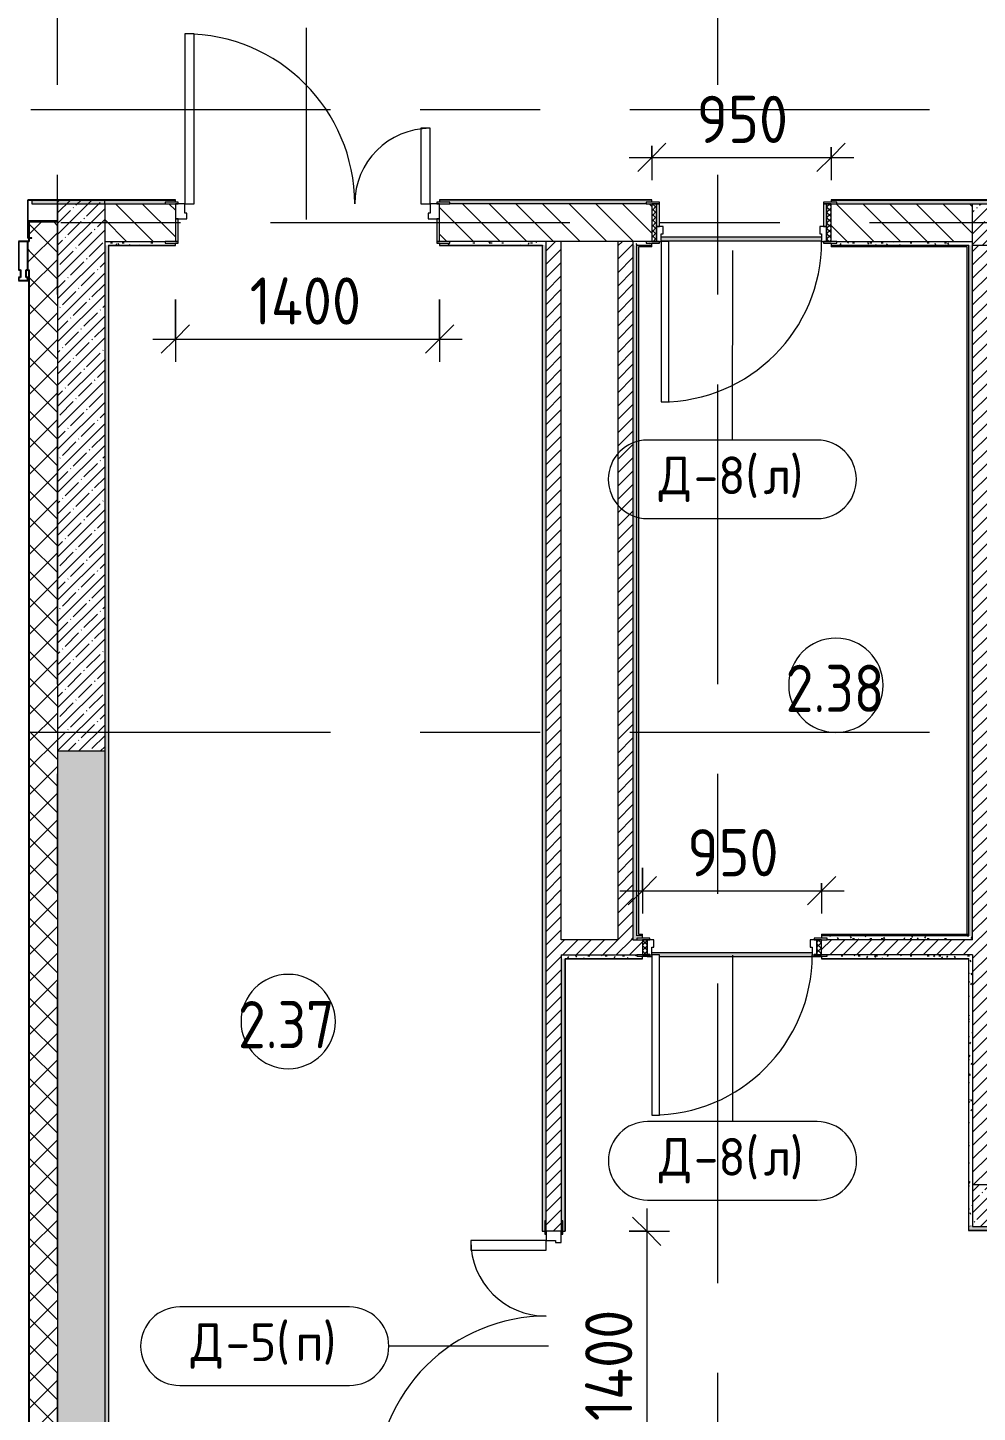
# Model space of a CAD drawing. Header units: millimetres. Extents: x 81632 to 272167, y -8553 to 29000.
# Drawn here: x 89202 to 94235, y 4195 to 11533 of the extents above; entities that cross this region are included whole.
import ezdxf

# ---------------------------------------------------------------- set-up
doc = ezdxf.new("R2010")
doc.units = ezdxf.units.MM
doc.linetypes.add('Осевая', pattern=[3175, 635, -476.25, 1587.5, -476.25])
for name, color, linetype, lineweight in [('A-ANNO-DIMS', 7, 'Continuous', 9), ('A-ANNO-DIMS-100', 7, 'Continuous', 9), ('A-AREA-IDEN', 7, 'Continuous', 9), ('A-DOOR', 7, 'Continuous', 9), ('A-DOOR-FRAM-2', 7, 'Continuous', 9), ('A-DOOR-IDEN', 7, 'Continuous', 9), ('A-GLAZ-CWMG', 7, 'Continuous', 9), ('A-GLAZ-CWMG-1', 7, 'Continuous', 25), ('A-WALL', 7, 'Continuous', 9), ('I-WALL', 7, 'Continuous', 9), ('Ограждение', 7, 'Continuous', 9), ('Оси-2', 7, 'Осевая', 9), ('Поручни', 7, 'Continuous', 9)]:
    doc.layers.add(name, color=color, linetype=linetype, lineweight=lineweight)
for name, color, linetype, lineweight, true_color in [('A-DOOR-1', 1, 'Continuous', 9, 0xff0000), ('A-DOOR-2', 1, 'Continuous', 13, 0xff0000), ('A-DOOR-FRAM-1', 1, 'Continuous', 13, 0xff0000), ('A-WALL-1', 7, 'Continuous', 9, 0x3c3c3c), ('A-WALL-FNSH-1', 7, 'Continuous', 9, 0x3c3c3c)]:
    doc.layers.add(name, color=color, linetype=linetype, lineweight=lineweight, true_color=true_color)
doc.styles.add('GOST Common', font='GOST_Common.ttf', dxfattribs={"height": 200})
doc.styles.add('GOST Common_1', font='GOST_Common.ttf', dxfattribs={"width": 0.9, "height": 250})
doc.styles.add('ISOCPEUR', font='isocpeur.ttf', dxfattribs={"width": 0.9, "height": 250})
doc.dimstyles.new('ISO-2_5_0_9К_БОЛЬШОЙ', dxfattribs={"dimscale": 304.8, "dimtxt": 248.995294, "dimasz": 0.492126, "dimexe": 0.393701, "dimexo": 0.984252, "dimgap": 0, "dimtad": 1, "dimdec": 0, "dimrnd": 10, "dimzin": 0, "dimdsep": 46, "dimtxsty": 'ISOCPEUR', "dimblk1": 'OBLIQUE', "dimblk2": 'OBLIQUE', "dimsah": 1, "dimcen": 0.09, "dimdle": 0.393701, "dimazin": 0, "dimtfac": 1, "dimtdec": 4, "dimtix": 1, "dimtmove": 0, "dimatfit": 3, "dimfxl": 1, "dimtvp": 1, "dimtolj": 1, "dimtzin": 0, "dimarcsym": 2})
pattern_1 = [(45, (0, 0), (-70.71068, 70.71068), []), (135, (0, 0), (-70.71068, -70.71068), [])]
pattern_2 = [(45, (0, 0), (-35.35534, 35.35534), [])]
pattern_3 = [(45, (0, 0), (-57.024626, 57.024626), []), (45, (57.025, 0), (-57.024626, 57.024626), [100.806, -20.161, 3.353, -16.808])]
pattern_4 = [(0, (0, 0), (121.92, 30.48), [10.058, -81.382, 10.058, -81.382, -487.68]), (0, (0, 0), (121.92, 30.48), [-182.88, 10.058, -172.822, 10.058, -81.382, -213.36]), (0, (0, 0), (121.92, 30.48), [-457.2, 10.058, -50.902, 10.058, -142.342]), (120, (45.72, 15.24), (-87.356454, 90.345817), [10.058, -81.382, 10.058, -81.382, -487.68]), (120, (45.72, 15.24), (-87.356454, 90.345817), [-182.88, 10.058, -172.822, 10.058, -81.382, -213.36]), (120, (45.72, 15.24), (-87.356454, 90.345817), [-457.2, 10.058, -50.902, 10.058, -142.342]), (240, (60.96, 76.2), (-34.563546, -120.825817), [10.058, -81.382, 10.058, -81.382, -487.68]), (240, (60.96, 76.2), (-34.563546, -120.825817), [-182.88, 10.058, -172.822, 10.058, -81.382, -213.36]), (240, (60.96, 76.2), (-34.563546, -120.825817), [-457.2, 10.058, -50.902, 10.058, -142.342])]

# ---------------------------------------------------------------- blocks, each defined once
blk = doc.blocks.new('110_Дверь_СКБ_2Ст - Д-5_п_ Из игровой в коридор-32215844-План заполнения и маркировки дверных проемов 2 этажа в осях 23-33')
at = {"layer": 'A-DOOR-1'}
for centre, radius, start, end in [((-637.5, 40), 900, 0, 90), ((662.5, 40), 400, 90, 180)]:
    blk.add_arc(centre, radius, start, end, dxfattribs=at)
at = {"layer": 'A-DOOR-2'}
for p, q in [((-637.5, 940), (-637.5, 40)), ((-587.5, 940), (-637.5, 940)), ((-587.5, 40), (-587.5, 940)), ((662.5, 440), (612.5, 440)), ((612.5, 440), (612.5, 40)), ((662.5, 40), (662.5, 440)), ((-637.5, 40), (-587.5, 40)), ((612.5, 40), (662.5, 40))]:
    blk.add_line(p, q, dxfattribs=at)
at = {"layer": 'A-DOOR-FRAM-1'}
for p, q in [((-672.5, 48), (-742.5, 48)), ((-742.5, 48), (-742.5, 40)), ((-742.5, 40), (-672.5, 40)), ((-637.5, 40), (-687.5, 40)), ((-687.5, 40), (-687.5, -40)), ((-672.5, 40), (-672.5, 48)), ((-637.5, -10), (-637.5, 40)), ((662.5, 40), (662.5, -10)), ((712.5, 40), (662.5, 40)), ((767.5, 48), (697.5, 48)), ((697.5, 48), (697.5, 40)), ((697.5, 40), (767.5, 40)), ((712.5, -40), (712.5, 40)), ((767.5, 40), (767.5, 48)), ((-672.5, -40), (-742.5, -40)), ((-742.5, -40), (-742.5, -48)), ((-742.5, -48), (-672.5, -48)), ((-672.5, -39), (-687.5, -39)), ((-687.5, -39), (-687.5, -40)), ((-687.5, -40), (-627.5, -40)), ((-687.5, -40), (-672.5, -40)), ((-672.5, -40), (-672.5, -39)), ((-672.5, -48), (-672.5, -40)), ((-627.5, -10), (-637.5, -10)), ((-627.5, -40), (-627.5, -10)), ((662.5, -10), (652.5, -10)), ((652.5, -10), (652.5, -40)), ((652.5, -40), (712.5, -40)), ((712.5, -39), (697.5, -39)), ((697.5, -39), (697.5, -40)), ((697.5, -40), (712.5, -40)), ((767.5, -40), (697.5, -40)), ((697.5, -40), (697.5, -48)), ((697.5, -48), (767.5, -48)), ((712.5, -40), (712.5, -39)), ((767.5, -48), (767.5, -40))]:
    blk.add_line(p, q, dxfattribs=at)
blk = doc.blocks.new('110_Дверь_СКБ_2Ст - Д-2а_п_ Из коридора на лестницу-32215207-План заполнения и маркировки дверных проемов 2 этажа в осях 23-33')
at = {"layer": 'A-DOOR-1'}
for centre, radius, start, end in [((-637.5, 100), 900, 0, 90), ((662.5, 100), 400, 90, 180)]:
    blk.add_arc(centre, radius, start, end, dxfattribs=at)
at = {"layer": 'A-DOOR-2'}
for p, q in [((-637.5, 1000), (-637.5, 100)), ((-587.5, 1000), (-637.5, 1000)), ((-587.5, 100), (-587.5, 1000)), ((662.5, 500), (612.5, 500)), ((612.5, 500), (612.5, 100)), ((662.5, 100), (662.5, 500)), ((-637.5, 100), (-587.5, 100)), ((612.5, 100), (662.5, 100))]:
    blk.add_line(p, q, dxfattribs=at)
at = {"layer": 'A-DOOR-FRAM-1'}
for p, q in [((-672.5, 108), (-742.5, 108)), ((-742.5, 108), (-742.5, 100)), ((-742.5, 100), (-672.5, 100)), ((-637.5, 100), (-687.5, 100)), ((-687.5, 100), (-687.5, 20)), ((-672.5, 100), (-672.5, 108)), ((-637.5, 50), (-637.5, 100)), ((662.5, 100), (662.5, 50)), ((712.5, 100), (662.5, 100)), ((767.5, 108), (697.5, 108)), ((697.5, 108), (697.5, 100)), ((697.5, 100), (767.5, 100)), ((712.5, 20), (712.5, 100)), ((767.5, 100), (767.5, 108)), ((-687.5, 20), (-627.5, 20)), ((-672.5, 20), (-687.5, 20)), ((-687.5, 20), (-687.5, -100)), ((-672.5, -100), (-672.5, 20)), ((-627.5, 50), (-637.5, 50)), ((-627.5, 20), (-627.5, 50)), ((662.5, 50), (652.5, 50)), ((652.5, 50), (652.5, 20)), ((652.5, 20), (712.5, 20)), ((712.5, 20), (697.5, 20)), ((697.5, 20), (697.5, -100)), ((712.5, -100), (712.5, 20)), ((-672.5, -100), (-742.5, -100)), ((-742.5, -100), (-742.5, -108)), ((-742.5, -108), (-672.5, -108)), ((-687.5, -100), (-672.5, -100)), ((-672.5, -108), (-672.5, -100)), ((697.5, -100), (712.5, -100)), ((767.5, -100), (697.5, -100)), ((697.5, -100), (697.5, -108)), ((697.5, -108), (767.5, -108)), ((767.5, -108), (767.5, -100))]:
    blk.add_line(p, q, dxfattribs=at)
blk = doc.blocks.new('110_Дверь_СКБ_1Ст_Внутренняя1 - Д-8 950x2100h_охрана-31784688-План заполнения и маркировки дверных проемов 2 этажа в осях 23-33')
at = {"layer": 'A-DOOR'}
h = blk.add_hatch(dxfattribs=at)
h.set_pattern_fill('FP_6', color=256, style=0, pattern_type=2)
h.set_pattern_definition([(135, (1826.41, 164.685), (-14.14214, -14.14214), []), (225, (1826.41, 164.685), (14.14214, -14.14214), [])])
h.paths.add_polyline_path([(487.5, 100), (462.5, 100), (462.5, -100), (487.5, -100), (487.5, -42.4)])
at = {"layer": 'A-DOOR-FRAM-2'}
h = blk.add_hatch(dxfattribs=at)
h.set_pattern_fill('FP_7', color=256, style=0, pattern_type=2)
h.set_pattern_definition([(45, (-296.384, 164.685), (-14.1421, 14.1421), []), (135, (-296.384, 164.685), (-14.1421, -14.1421), [])])
h.paths.add_polyline_path([(-437.5, 100), (-462.5, 100), (-462.5, -100), (-437.5, -100), (-437.5, -42.4)])
at = {"layer": 'A-DOOR-1'}
blk.add_arc((437.5, 100), 850, 90, 180, dxfattribs=at)
at = {"layer": 'A-DOOR-2'}
for p, q in [((437.5, 950), (397.5, 950)), ((397.5, 950), (397.5, 100)), ((437.5, 100), (437.5, 950)), ((397.5, 100), (437.5, 100))]:
    blk.add_line(p, q, dxfattribs=at)
at = {"layer": 'A-DOOR-FRAM-1'}
for p, q in [((-422.5, 108), (-492.5, 108)), ((-492.5, 108), (-492.5, 100)), ((-492.5, 100), (-422.5, 100)), ((-437.5, 100), (-462.5, 100)), ((-462.5, 100), (-462.5, -100)), ((-412.5, 100), (-437.5, 100)), ((-437.5, 100), (-437.5, 20)), ((-437.5, -100), (-437.5, 100)), ((-422.5, 100), (-437.5, 100)), ((-437.5, 100), (-437.5, 99)), ((-437.5, 99), (-422.5, 99)), ((-422.5, 100), (-422.5, 108)), ((-422.5, 99), (-422.5, 100)), ((-412.5, 60), (-412.5, 100)), ((437.5, 100), (437.5, 60)), ((462.5, 100), (437.5, 100)), ((517.5, 108), (447.5, 108)), ((447.5, 108), (447.5, 100)), ((462.5, 100), (447.5, 100)), ((447.5, 100), (447.5, 99)), ((447.5, 100), (517.5, 100)), ((447.5, 99), (462.5, 99)), ((462.5, 20), (462.5, 100)), ((487.5, 100), (462.5, 100)), ((462.5, 100), (462.5, -100)), ((462.5, 99), (462.5, 100)), ((487.5, -100), (487.5, 100)), ((517.5, 100), (517.5, 108)), ((-437.5, 20), (-402.5, 20)), ((-422.5, 20), (-437.5, 20)), ((-437.5, 20), (-437.5, -100)), ((-422.5, -100), (-422.5, 20)), ((-402.5, 60), (-412.5, 60)), ((-402.5, 20), (-402.5, 60)), ((437.5, 60), (427.5, 60)), ((427.5, 60), (427.5, 20)), ((427.5, 20), (462.5, 20)), ((462.5, 20), (447.5, 20)), ((447.5, 20), (447.5, -100)), ((462.5, -100), (462.5, 20)), ((-422.5, -100), (-492.5, -100)), ((-492.5, -100), (-492.5, -108)), ((-492.5, -108), (-422.5, -108)), ((-462.5, -100), (-437.5, -100)), ((-437.5, -100), (-422.5, -100)), ((-422.5, -108), (-422.5, -100)), ((447.5, -100), (462.5, -100)), ((517.5, -100), (447.5, -100)), ((447.5, -100), (447.5, -108)), ((447.5, -108), (517.5, -108)), ((462.5, -100), (487.5, -100)), ((517.5, -108), (517.5, -100))]:
    blk.add_line(p, q, dxfattribs=at)
blk = doc.blocks.new('110_Дверь_СКБ_1Ст_Внутренняя1 - Д-8 950x2100h_охрана-32224770-План заполнения и маркировки дверных проемов 2 этажа в осях 23-33')
at = {"layer": 'A-DOOR'}
h = blk.add_hatch(dxfattribs=at)
h.set_pattern_fill('FP_15', color=256, style=0, pattern_type=2)
h.set_pattern_definition([(135, (1826.41, 104.685), (-14.14214, -14.14214), []), (225, (1826.41, 104.685), (14.14214, -14.14214), [])])
h.paths.add_polyline_path([(487.5, 40), (462.5, 40), (462.5, -40), (487.5, -40), (487.5, 38.1)])
at = {"layer": 'A-DOOR-FRAM-2'}
h = blk.add_hatch(dxfattribs=at)
h.set_pattern_fill('FP_16', color=256, style=0, pattern_type=2)
h.set_pattern_definition([(45, (-296.384, 104.685), (-14.1421, 14.1421), []), (135, (-296.384, 104.685), (-14.1421, -14.1421), [])])
h.paths.add_polyline_path([(-437.5, 40), (-462.5, 40), (-462.5, -40), (-437.5, -40), (-437.5, 38.1)])
at = {"layer": 'A-DOOR-1'}
blk.add_arc((437.5, 40), 850, 90, 180, dxfattribs=at)
at = {"layer": 'A-DOOR-2'}
for p, q in [((437.5, 890), (397.5, 890)), ((397.5, 890), (397.5, 40)), ((437.5, 40), (437.5, 890)), ((397.5, 40), (437.5, 40))]:
    blk.add_line(p, q, dxfattribs=at)
at = {"layer": 'A-DOOR-FRAM-1'}
for p, q in [((-422.5, 48), (-492.5, 48)), ((-492.5, 48), (-492.5, 40)), ((-492.5, 40), (-422.5, 40)), ((-437.5, 40), (-462.5, 40)), ((-462.5, 40), (-462.5, -40)), ((-412.5, 40), (-437.5, 40)), ((-437.5, 40), (-437.5, -40)), ((-437.5, -40), (-437.5, 40)), ((-422.5, 40), (-437.5, 40)), ((-437.5, 40), (-437.5, 39)), ((-437.5, 39), (-422.5, 39)), ((-422.5, 40), (-422.5, 48)), ((-422.5, 39), (-422.5, 40)), ((-412.5, 0), (-412.5, 40)), ((-402.5, 0), (-412.5, 0)), ((-402.5, -40), (-402.5, 0)), ((437.5, 0), (427.5, 0)), ((427.5, 0), (427.5, -40)), ((437.5, 40), (437.5, 0)), ((462.5, 40), (437.5, 40)), ((517.5, 48), (447.5, 48)), ((447.5, 48), (447.5, 40)), ((462.5, 40), (447.5, 40)), ((447.5, 40), (447.5, 39)), ((447.5, 40), (517.5, 40)), ((447.5, 39), (462.5, 39)), ((462.5, -40), (462.5, 40)), ((487.5, 40), (462.5, 40)), ((462.5, 40), (462.5, -40)), ((462.5, 39), (462.5, 40)), ((487.5, -40), (487.5, 40)), ((517.5, 40), (517.5, 48)), ((-422.5, -40), (-492.5, -40)), ((-492.5, -40), (-492.5, -48)), ((-492.5, -48), (-422.5, -48)), ((-462.5, -40), (-437.5, -40)), ((-422.5, -39), (-437.5, -39)), ((-437.5, -39), (-437.5, -40)), ((-437.5, -40), (-402.5, -40)), ((-437.5, -40), (-422.5, -40)), ((-422.5, -40), (-422.5, -39)), ((-422.5, -48), (-422.5, -40)), ((427.5, -40), (462.5, -40)), ((462.5, -39), (447.5, -39)), ((447.5, -39), (447.5, -40)), ((447.5, -40), (462.5, -40)), ((517.5, -40), (447.5, -40)), ((447.5, -40), (447.5, -48)), ((447.5, -48), (517.5, -48)), ((462.5, -40), (462.5, -39)), ((462.5, -40), (487.5, -40)), ((517.5, -48), (517.5, -40))]:
    blk.add_line(p, q, dxfattribs=at)
blk = doc.blocks.new('Прямоугольный импост - Импост структурный с накладкой - 190мм-23946639-План заполнения и маркировки дверных проемов 2 этажа в осях 23-33')
at = {"layer": 'A-GLAZ-CWMG-1'}
for p, q in [((-50, 0), (-50, 17)), ((-50, 17), (0, 17)), ((-40, 0), (-50, 0)), ((-40, -40), (-40, 0)), ((0, 0), (-10, 0)), ((-10, 0), (-10, -40)), ((0, 17), (0, 0)), ((-50, -190), (-50, -40)), ((-50, -40), (-40, -40)), ((-10, -40), (0, -40)), ((0, -40), (0, -190)), ((0, -190), (-50, -190))]:
    blk.add_line(p, q, dxfattribs=at)
blk = doc.blocks.new('Ограждение - Ограждение-32875009-План заполнения и маркировки дверных проемов 2 этажа в осях 23-33')
at = {"layer": 'Ограждение'}
blk.add_hatch(color=256, dxfattribs=at).paths.add_polyline_path([(93410, 10402.8), (93410, 10422.8), (92560, 10422.8), (92560, 10402.8)])
at = {"layer": 'Поручни'}
for p, q in [((93410, 10422.8), (92560, 10422.8)), ((92560, 10402.8), (93410, 10402.8))]:
    blk.add_line(p, q, dxfattribs=at)
blk = doc.blocks.new('Ограждение - Ограждение-32875554-План заполнения и маркировки дверных проемов 2 этажа в осях 23-33')
at = {"layer": 'Ограждение'}
h = blk.add_hatch(color=256, dxfattribs=at)
h.paths.add_polyline_path([(93385, 6611), (93370, 6612), (93370, 6620), (93360, 6620), (93360, 6631), (92510, 6631), (92510, 6620), (92550, 6620), (92550, 6611), (93370, 6611)])
h.paths.add_polyline_path([(92510, 6611), (92510, 6620), (92500, 6620), (92500, 6612), (92500, 6611)])
at = {"layer": 'Поручни'}
for p, q in [((92485, 6611), (92510, 6611)), ((93360, 6631), (92510, 6631)), ((92550, 6611), (93410, 6611))]:
    blk.add_line(p, q, dxfattribs=at)
blk = doc.blocks.new('М_двери - Типоразмер_рамка-25223575-План заполнения и маркировки дверных проемов 2 этажа в осях 23-33')
at = {"layer": 'A-DOOR-IDEN'}
for p, q in [((4.496, 2.08), (-4.496, 2.08)), ((-4.496, -2.08), (4.496, -2.08))]:
    blk.add_line(p, q, dxfattribs=at)
for centre, start, end in [((-4.496, 0), 90, 270), ((4.496, 0), 270, 90)]:
    blk.add_arc(centre, 2.08, start, end, dxfattribs=at)
blk = doc.blocks.new('DIMBLOCK30-План заполнения и маркировки дверных проемов 2 этажа в осях 23-33')
at = {"layer": 'A-ANNO-DIMS-100', "lineweight": 20}
for p, q in [((92510, 10845.8), (92585, 10920.8)), ((93460, 10845.8), (93535, 10920.8)), ((92510, 10845.8), (92435, 10770.8)), ((93460, 10845.8), (93385, 10770.8))]:
    blk.add_line(p, q, dxfattribs=at)
at = {"layer": 'A-ANNO-DIMS-100'}
for p, q in [((92510, 10908), (92510, 10725.8)), ((92510, 10845.8), (92510, 10908)), ((93460, 10900), (93460, 10725.8)), ((93460, 10845.8), (93460, 10900)), ((92390, 10845.8), (93580, 10845.8))]:
    blk.add_line(p, q, dxfattribs=at)
at = {"layer": 'A-ANNO-DIMS-100', "color": 0, "insert": (92748, 11172.4), "char_height": 250, "width": 568.858, "attachment_point": 1, "line_spacing_factor": 1.149209, "style": 'ISOCPEUR'}
blk.add_mtext('950', dxfattribs=at)
blk = doc.blocks.new('_Oblique')
at = {"color": 0, "linetype": 'ByBlock', "lineweight": -2}
blk.add_line((-0.5, -0.5), (0.5, 0.5), dxfattribs=at)
blk = doc.blocks.new('DIMBLOCK31-План заполнения и маркировки дверных проемов 2 этажа в осях 23-33')
at = {"layer": 'A-ANNO-DIMS-100'}
for p, q in [((92460, 7080), (92460, 6839.2)), ((92460, 6959.2), (92460, 7080)), ((93410, 7000), (93410, 6839.2)), ((93410, 6959.2), (93410, 7000)), ((92340, 6959.2), (93530, 6959.2))]:
    blk.add_line(p, q, dxfattribs=at)
at = {"layer": 'A-ANNO-DIMS-100', "lineweight": 20}
for p, q in [((92460, 6959.2), (92535, 7034.2)), ((93410, 6959.2), (93485, 7034.2)), ((92460, 6959.2), (92385, 6884.2)), ((93410, 6959.2), (93335, 6884.2))]:
    blk.add_line(p, q, dxfattribs=at)
at = {"layer": 'A-ANNO-DIMS-100', "color": 0, "insert": (92698, 7285.9), "char_height": 250, "width": 568.858, "attachment_point": 1, "line_spacing_factor": 1.149209, "style": 'ISOCPEUR'}
blk.add_mtext('950', dxfattribs=at)
blk = doc.blocks.new('Марка_Помещения - Номер-25198446-План заполнения и маркировки дверных проемов 2 этажа в осях 23-33')
at = {"layer": 'A-AREA-IDEN'}
for start, end in [(360, 180), (180, 360)]:
    blk.add_arc((0, 0), 2.5, start, end, dxfattribs=at)
blk = doc.blocks.new('DIMBLOCK51-План заполнения и маркировки дверных проемов 2 этажа в осях 23-33')
at = {"layer": 'A-ANNO-DIMS-100', "lineweight": 20}
for p, q in [((92483.1, 5155), (92408.1, 5230)), ((92483.1, 5155), (92558.1, 5080)), ((92483.1, 3755), (92408.1, 3830)), ((92483.1, 3755), (92558.1, 3680))]:
    blk.add_line(p, q, dxfattribs=at)
at = {"layer": 'A-ANNO-DIMS-100'}
for p, q in [((92483.1, 5275), (92483.1, 3635)), ((92390, 5155), (92603.1, 5155)), ((92483.1, 5155), (92390, 5155)), ((92390, 3755), (92603.1, 3755)), ((92483.1, 3755), (92390, 3755))]:
    blk.add_line(p, q, dxfattribs=at)
at = {"layer": 'A-ANNO-DIMS-100', "color": 0, "insert": (92156.5, 4148.5), "char_height": 250, "width": 735.494, "attachment_point": 1, "rotation": 90, "line_spacing_factor": 1.149209, "style": 'ISOCPEUR'}
blk.add_mtext('1400', dxfattribs=at)
blk = doc.blocks.new('DIMBLOCK52-План заполнения и маркировки дверных проемов 2 этажа в осях 23-33')
at = {"layer": 'A-ANNO-DIMS-100'}
for p, q in [((89985, 10092), (89985, 9763.1)), ((89985, 9883.1), (89985, 10092)), ((91385, 10092), (91385, 9763.1)), ((91385, 9883.1), (91385, 10092)), ((89865, 9883.1), (91505, 9883.1))]:
    blk.add_line(p, q, dxfattribs=at)
at = {"layer": 'A-ANNO-DIMS-100', "lineweight": 20}
for p, q in [((89985, 9883.1), (90060, 9958.1)), ((91385, 9883.1), (91460, 9958.1)), ((89985, 9883.1), (89910, 9808.1)), ((91385, 9883.1), (91310, 9808.1))]:
    blk.add_line(p, q, dxfattribs=at)
at = {"layer": 'A-ANNO-DIMS-100', "color": 0, "insert": (90378.5, 10209.7), "char_height": 250, "width": 735.494, "attachment_point": 1, "line_spacing_factor": 1.149209, "style": 'ISOCPEUR'}
blk.add_mtext('1400', dxfattribs=at)

msp = doc.modelspace()

# ---------------------------------------------------------------- hatches: boundary and pattern name
at = {"layer": 'A-WALL'}
h = msp.add_hatch(dxfattribs=at)
h.set_pattern_fill('FP_1', color=256, style=0, pattern_type=2)
h.set_pattern_definition(pattern_1)
h.paths.add_polyline_path([(89210, -100), (89360, -100), (89360, 10502), (89210, 10502), (89210, 3161.7)])
h = msp.add_hatch(dxfattribs=at)
h.set_pattern_fill('FP_1', color=256, style=0, pattern_type=2)
h.set_pattern_definition(pattern_1)
h.paths.add_polyline_path([(89202, 10250), (89210, 10250), (89210, 10400), (89202, 10400)])
at = {"layer": 'I-WALL'}
h = msp.add_hatch(dxfattribs=at)
h.set_pattern_fill('FP_38', color=256, style=0, pattern_type=2)
h.set_pattern_definition(pattern_4)
h.paths.add_polyline_path([(97290.5, 10600), (97399, 10600), (97398, 10620), (93460, 10620), (93460, 10608), (93490, 10608), (93490, 10600), (94747.5, 10600)])
h.paths.add_polyline_path([(92204.5, 10600), (92480, 10600), (92480, 10608), (92510, 10608), (92510, 10620), (91385, 10620), (91385, 10608), (91440, 10608), (91440, 10600)])
h.paths.add_polyline_path([(89930, 10600), (89930, 10608), (89985, 10608), (89985, 10620), (89223.5, 10620), (89223.5, 10600), (89661.5, 10600)])
h = msp.add_hatch(dxfattribs=at)
h.set_pattern_fill('FP_2', color=256, style=0, pattern_type=2)
h.set_pattern_definition(pattern_3)
h.paths.add_polyline_path([(89610, 7700), (89610, 10620), (89360, 10620), (89360, 7700)])
h = msp.add_hatch(dxfattribs=at)
h.set_pattern_fill('FP_4', color=256, style=0, pattern_type=2)
h.set_pattern_definition([(135, (0, 0), (-70.71068, -70.71068), [])])
h.paths.add_polyline_path([(94210, 10400), (94210, 10600), (93460, 10600), (93460, 10400), (93490, 10400)])
h.paths.add_polyline_path([(92204.5, 10400), (92510, 10400), (92510, 10600), (91385, 10600), (91385, 10400), (92030, 10400)])
h.paths.add_polyline_path([(89785, 10400), (89985, 10400), (89985, 10600), (89610, 10600), (89610, 10400), (89661.5, 10400)])
h = msp.add_hatch(dxfattribs=at)
h.set_pattern_fill('FP_2', color=256, style=0, pattern_type=2)
h.set_pattern_definition(pattern_3)
h.paths.add_polyline_path([(101610, 10380), (101610, 10600), (94210, 10600), (94210, 10380), (99833.5, 10380)])
h = msp.add_hatch(dxfattribs=at)
h.set_pattern_fill('FP_38', color=256, style=0, pattern_type=2)
h.set_pattern_definition(pattern_4)
h.paths.add_polyline_path([(91930, 10380), (91950, 10380), (91950, 10400), (91440, 10400), (91440, 10392), (91385, 10392), (91385, 10380), (91440, 10380)])
h.paths.add_polyline_path([(89610, 10380), (89985, 10380), (89985, 10392), (89930, 10392), (89930, 10400), (89610, 10400)])
h = msp.add_hatch(dxfattribs=at)
h.set_pattern_fill('FP_38', color=256, style=0, pattern_type=2)
h.set_pattern_definition(pattern_4)
h.paths.add_polyline_path([(89630, 150), (89630, 10380), (89610, 10380), (89610, 150)])
h = msp.add_hatch(dxfattribs=at)
h.set_pattern_fill('FP_38', color=256, style=0, pattern_type=2)
h.set_pattern_definition(pattern_4)
h.paths.add_polyline_path([(91930, 100), (91950, 100), (91950, 3700), (91942, 3700), (91942, 3755), (91930, 3755), (91930, 120)])
h.paths.add_polyline_path([(91930, 5155), (91942, 5155), (91942, 5210), (91950, 5210), (91950, 10380), (91930, 10379), (91930, 5175)])
h = msp.add_hatch(dxfattribs=at)
h.set_pattern_fill('FP_5', color=256, style=0, pattern_type=2)
h.set_pattern_definition(pattern_2)
h.paths.add_polyline_path([(92030, 125), (92029, 3755), (91950, 3755), (91950, 125)])
h.paths.add_polyline_path([(91950, 5155), (92030, 5155), (92030, 10400), (91950, 10400), (91950, 5210)])
h = msp.add_hatch(dxfattribs=at)
h.set_pattern_fill('FP_5', color=256, style=0, pattern_type=2)
h.set_pattern_definition(pattern_2)
h.paths.add_polyline_path([(92330, 6700), (92410, 6700), (92410, 10400), (92330, 10400), (92330, 8352)])
h = msp.add_hatch(dxfattribs=at)
h.set_pattern_fill('FP_38', color=256, style=0, pattern_type=2)
h.set_pattern_definition(pattern_4)
h.paths.add_polyline_path([(94210, 10380), (94210, 10400), (93490, 10399.2), (93490, 10392), (93460, 10392), (93460, 10380), (94190, 10380)])
h.paths.add_polyline_path([(92439, 10380), (92510, 10380), (92510, 10392), (92480, 10392.5), (92480, 10400), (92410, 10400), (92410, 10380), (92430, 10380)])
h = msp.add_hatch(dxfattribs=at)
h.set_pattern_fill('FP_38', color=256, style=0, pattern_type=2)
h.set_pattern_definition(pattern_4)
h.paths.add_polyline_path([(92410, 6700), (92430, 6700), (92430, 10380), (92410, 10380), (92410, 6708)])
h = msp.add_hatch(dxfattribs=at)
h.set_pattern_fill('FP_38', color=256, style=0, pattern_type=2)
h.set_pattern_definition(pattern_4)
h.paths.add_polyline_path([(94210, 6720), (94210, 10380), (94190, 10380), (94190, 6720)])
h = msp.add_hatch(dxfattribs=at)
h.set_pattern_fill('FP_5', color=256, style=0, pattern_type=2)
h.set_pattern_definition(pattern_2)
h.paths.add_polyline_path([(94210, 5400), (94290, 5400), (94290, 10380), (94210, 10380), (94210, 6620)])
h = msp.add_hatch(dxfattribs=at)
h.set_pattern_fill('FP_2', color=256, style=0, pattern_type=2)
h.set_pattern_definition(pattern_3)
h.paths.add_polyline_path([(89610, 150), (89610, 7700), (89360, 7700), (89360, 150)])
h = msp.add_hatch(dxfattribs=at)
h.set_pattern_fill('FP_5', color=256, style=0, pattern_type=2)
h.set_pattern_definition(pattern_2)
h.paths.add_polyline_path([(93410, 6620), (94210, 6620), (94210, 6700), (93410, 6700), (93410, 6621.9)])
h.paths.add_polyline_path([(92430, 6620), (92460, 6620), (92460, 6700), (92030, 6700), (92030, 6620), (92204.5, 6620)])
h = msp.add_hatch(dxfattribs=at)
h.set_pattern_fill('FP_38', color=256, style=0, pattern_type=2)
h.set_pattern_definition(pattern_4)
h.paths.add_polyline_path([(94190, 6700), (94210, 6700), (94210, 6720), (93410, 6720), (93410, 6708), (93440, 6708), (93440, 6700), (93476, 6700)])
h.paths.add_polyline_path([(92430, 6708), (92460, 6708), (92460, 6720), (92430, 6720)])
h = msp.add_hatch(dxfattribs=at)
h.set_pattern_fill('FP_38', color=256, style=0, pattern_type=2)
h.set_pattern_definition(pattern_4)
h.paths.add_polyline_path([(94189, 6600), (94190, 6600), (94190, 6620), (93440, 6619.2), (93440, 6612), (93410, 6612), (93410, 6600), (93476, 6600)])
h.paths.add_polyline_path([(92430, 6600), (92460, 6600), (92460, 6612), (92430, 6612), (92430, 6620), (92030, 6620), (92030, 6600), (92204.5, 6600)])
h = msp.add_hatch(dxfattribs=at)
h.set_pattern_fill('FP_38', color=256, style=0, pattern_type=2)
h.set_pattern_definition(pattern_4)
h.paths.add_polyline_path([(94190, 5180), (94210, 5180), (94210, 6620), (94190, 6620), (94190, 6600)])
h = msp.add_hatch(dxfattribs=at)
h.set_pattern_fill('FP_38', color=256, style=0, pattern_type=2)
h.set_pattern_definition(pattern_4)
h.paths.add_polyline_path([(92050, 525), (92050, 3755), (92038, 3755), (92038, 3700), (92030, 3700), (92030, 525)])
h.paths.add_polyline_path([(92050, 5155), (92050, 6600), (92030, 6600), (92030.8, 5210), (92038, 5210), (92038, 5155)])
h = msp.add_hatch(dxfattribs=at)
h.set_pattern_fill('FP_2', color=256, style=0, pattern_type=2)
h.set_pattern_definition(pattern_3)
h.paths.add_polyline_path([(101570, 5180), (101610, 5180), (101610, 5400), (100710, 5400), (100710, 5180), (100740, 5180)])
h.paths.add_polyline_path([(99660, 5180), (99660, 5400), (94210, 5400), (94210, 5180), (99630, 5180)])
h = msp.add_hatch(dxfattribs=at)
h.set_pattern_fill('FP_38', color=256, style=0, pattern_type=2)
h.set_pattern_definition(pattern_4)
h.paths.add_polyline_path([(100710, 5160), (101570, 5160), (101570, 5180), (100740, 5180), (100740, 5172), (100710, 5172)])
h.paths.add_polyline_path([(99660, 5160), (99660, 5172), (99630, 5172), (99630, 5180), (94190, 5180), (94190, 5160), (97290.5, 5160)])

# ---------------------------------------------------------------- linework, layer by layer
at = {"layer": 'A-DOOR-IDEN'}
for p, q in [((90679.9, 10517.4), (90679.9, 11533.2)), ((92937.3, 10353.2), (92936.6, 9347.7)), ((92937.3, 6618.3), (92937.3, 5735.9)), ((91962.5, 4545.6), (91115.9, 4545.6))]:
    msp.add_line(p, q, dxfattribs=at)
at = {"layer": 'A-WALL'}
for p, q in [((89610, 10600), (89610, 10620)), ((89610, 10600), (89930, 10600)), ((92480, 10600), (91440, 10600)), ((93460, 10620), (97399, 10620)), ((94210, 6700), (94210, 10600)), ((89360, 10505), (89207, 10505)), ((89207, 10505), (89207, 10400)), ((89210, 10502), (89210, 10400)), ((89360, 10502), (89210, 10502)), ((89202, 10400), (89210, 10400)), ((89610, 10400), (89930, 10400)), ((89630, 10380), (89985, 10380)), ((89630, 10380), (89630, 170)), ((91385, 10380), (91930, 10380)), ((91950, 10400), (91440, 10400)), ((91930, 10380), (91930, 10379)), ((92480, 10400), (91950, 10400)), ((91950, 5210), (91950, 10400)), ((92410, 10400), (92410, 6700)), ((93490, 10400), (94210, 10400)), ((89202, 10250), (89210, 10250)), ((89202, 10247), (89207, 10247)), ((89207, 10247), (89207, -253)), ((89210, 10250), (89210, -250)), ((92410, 6700), (92430, 6700)), ((94210, 6700), (93440, 6700)), ((92030, 6620), (92430, 6620)), ((92030, 6620), (92030, 5210)), ((94210, 6620), (93440, 6620)), ((94210, 6620), (94210, 5180)), ((92050, 6600), (92050, 5155)), ((93410, 6600), (94190, 6600)), ((94190, 5180), (94190, 6600)), ((94210, 5180), (99630, 5180))]:
    msp.add_line(p, q, dxfattribs=at)
at = {"layer": 'A-WALL-1'}
for p, q in [((89223.5, 10620), (89223.5, 10600)), ((89223.5, 10600), (89610, 10600)), ((89610, 10620), (89360, 10620)), ((89360, 10620), (89360, -100)), ((89610, 10600), (89610, 150)), ((89985, 10608), (89985, 10620)), ((92510, 10620), (91385, 10620)), ((91385, 10620), (91385, 10608)), ((92510, 10608), (92510, 10620)), ((93460, 10620), (93460, 10608)), ((93490, 10600), (97419, 10600)), ((89223.5, 10420), (89203.5, 10420)), ((89223.5, 10417), (89223.5, 10420)), ((89203.5, 10417), (89223.5, 10417)), ((89985, 10380), (89985, 10392)), ((91385, 10392), (91385, 10380)), ((92030, 6700), (92030, 10400)), ((92330, 10400), (92330, 6700)), ((92510, 10380), (92510, 10392)), ((93460, 10392), (93460, 10380)), ((94210, 10380), (101610, 10380)), ((89360, 7700), (89610, 7700)), ((92330, 6700), (92030, 6700)), ((92460, 6708), (92460, 6720)), ((93410, 6720), (93410, 6708)), ((92460, 6600), (92460, 6612)), ((93410, 6612), (93410, 6600)), ((92050, 6600), (92460, 6600)), ((97940, 5400), (94210, 5400)), ((91930, 5155), (91942, 5155)), ((92038, 5155), (92050, 5155)), ((94190, 5160), (99660, 5160))]:
    msp.add_line(p, q, dxfattribs=at)
at = {"layer": 'A-WALL-FNSH-1'}
for p, q in [((89985, 10621), (89202.5, 10621)), ((89202.5, 10621), (89202.5, 10417)), ((89203.5, 10620), (89985, 10620)), ((89203.5, 10417), (89203.5, 10620)), ((89985, 10620), (89985, 10621)), ((92510, 10621), (91385, 10621)), ((91385, 10621), (91385, 10620)), ((92510, 10620), (92510, 10621)), ((97398, 10621), (93460, 10621)), ((93460, 10621), (93460, 10620)), ((89360, 10510), (89202, 10510)), ((89202.5, 10417), (89203.5, 10417)), ((89631, 10379), (89985, 10379)), ((89631, 10379), (89631, 170)), ((89985, 10379), (89985, 10380)), ((91385, 10380), (91385, 10379)), ((91385, 10379), (91929, 10379)), ((91929, 10379), (91929, 5155)), ((91930, 5155), (91930, 10379)), ((92051, 6599), (92460, 6599)), ((92051, 5155), (92051, 6599)), ((92460, 6599), (92460, 6600)), ((93410, 6600), (93410, 6599)), ((93410, 6599), (94189, 6599)), ((94189, 6599), (94189, 5159)), ((91929, 5155), (91930, 5155)), ((92050, 5155), (92051, 5155)), ((94189, 5159), (99660, 5159)), ((94190, 5160), (94190, 5180))]:
    msp.add_line(p, q, dxfattribs=at)
at = {"layer": 'I-WALL'}
for p, q in [((92430, 10380), (92510, 10380)), ((92430, 6720), (92430, 10380)), ((92510, 10371), (92439, 10371)), ((92439, 10371), (92439, 6729)), ((92510, 10371), (92510, 10380)), ((93460, 10380), (94190, 10380)), ((93460, 10380), (93460, 10371)), ((94181, 10371), (93460, 10371)), ((94181, 6720.5), (94181, 10371)), ((94190, 6720), (94190, 10380)), ((92460, 6720), (92430, 6720)), ((92439, 6729), (92460, 6729)), ((92460, 6720), (92460, 6729)), ((93410, 6729), (94190, 6729)), ((93410, 6729), (93410, 6720)), ((94190, 6720), (93410, 6720)), ((94181, 6720.5), (94190, 6720.5))]:
    msp.add_line(p, q, dxfattribs=at)
at = {"layer": 'Оси-2'}
for p, q in [((89360, 593.7), (89360, 19415.1)), ((92860, 593.7), (92860, 19415.1)), ((84932.5, 11100), (120319, 11100)), ((86202.5, 10500), (120319, 10500)), ((84932.5, 7800), (122760, 7800))]:
    msp.add_line(p, q, dxfattribs=at)

# ---------------------------------------------------------------- block references
at = {"layer": 'A-AREA-IDEN', "xscale": 99.99999999999993, "yscale": 99.99999999999993, "zscale": 99.99999999999993}
for p in [(93485.4, 8048.3), (90582.6, 6266.2)]:
    msp.add_blockref('Марка_Помещения - Номер-25198446-План заполнения и маркировки дверных проемов 2 этажа в осях 23-33', p, dxfattribs=at)
at = {"layer": 'A-DOOR-1'}
msp.add_blockref('110_Дверь_СКБ_2Ст - Д-2а_п_ Из коридора на лестницу-32215207-План заполнения и маркировки дверных проемов 2 этажа в осях 23-33', (90672.5, 10500), dxfattribs=at)
for name, p, rotation in [('110_Дверь_СКБ_1Ст_Внутренняя1 - Д-8 950x2100h_охрана-31784688-План заполнения и маркировки дверных проемов 2 этажа в осях 23-33', (92997.5, 10500), 180), ('110_Дверь_СКБ_1Ст_Внутренняя1 - Д-8 950x2100h_охрана-32224770-План заполнения и маркировки дверных проемов 2 этажа в осях 23-33', (92947.5, 6660), 180), ('110_Дверь_СКБ_2Ст - Д-5_п_ Из игровой в коридор-32215844-План заполнения и маркировки дверных проемов 2 этажа в осях 23-33', (91990, 4442.5), 89.99999999999991)]:
    msp.add_blockref(name, p, dxfattribs=dict(at, rotation=rotation))
at = {"layer": 'A-DOOR-IDEN', "xscale": 99.99999999999993, "yscale": 99.99999999999993, "zscale": 99.99999999999993}
for p in [(92936.6, 9139.7), (92937.3, 5527.9), (90458.3, 4545.6)]:
    msp.add_blockref('М_двери - Типоразмер_рамка-25223575-План заполнения и маркировки дверных проемов 2 этажа в осях 23-33', p, dxfattribs=at)
at = {"layer": 'A-GLAZ-CWMG', "extrusion": (0, 0, -1), "rotation": 180}
msp.add_blockref('Прямоугольный импост - Импост структурный с накладкой - 190мм-23946639-План заполнения и маркировки дверных проемов 2 этажа в осях 23-33', (-89203.5, 10210), dxfattribs=at)
at = {"layer": 'Поручни'}
for name in ['Ограждение - Ограждение-32875009-План заполнения и маркировки дверных проемов 2 этажа в осях 23-33', 'Ограждение - Ограждение-32875554-План заполнения и маркировки дверных проемов 2 этажа в осях 23-33']:
    msp.add_blockref(name, (0, 0), dxfattribs=at)

# ---------------------------------------------------------------- texts
at = {"layer": 'A-AREA-IDEN', "char_height": 250, "width": 663.797, "attachment_point": 1, "style": 'GOST Common_1'}
for s, insert in [('2.38', (93219.6, 8156.9)), ('2.37', (90316.9, 6374.8))]:
    msp.add_mtext(s, dxfattribs=dict(at, insert=insert))
at = {"layer": 'A-DOOR-IDEN', "char_height": 200, "attachment_point": 1, "style": 'GOST Common'}
for s, insert, width in [('\\fGOST Common|b0|i0|c204|p34|;Д', (92546.8, 9260.9), 224.472), ('-8(', (92732, 9260.9), 448.945), ('\\fGOST Common|b0|i0|c204|p34|;)', (93241.3, 9260.9), 96.202), ('\\fGOST Common|b0|i0|c204|p34|;л', (93102.4, 9260.9), 168.354), ('-8(', (92732.8, 5649.1), 448.945), ('\\fGOST Common|b0|i0|c204|p34|;)', (93242.1, 5649.1), 96.202), ('\\fGOST Common|b0|i0|c204|p34|;Д', (92547.6, 5649.1), 224.472), ('\\fGOST Common|b0|i0|c204|p34|;л', (93103.2, 5649.1), 168.354), ('\\fGOST Common|b0|i0|c204|p34|;Д', (90065.6, 4666.9), 224.472), ('-5(', (90250.8, 4666.9), 448.945), ('\\fGOST Common|b0|i0|c204|p34|;)', (90766.7, 4666.9), 96.202), ('\\fGOST Common|b0|i0|c204|p34|;п', (90621.2, 4666.9), 176.371)]:
    msp.add_mtext(s, dxfattribs=dict(at, insert=insert, width=width))

# ---------------------------------------------------------------- dimensions: what is measured, and where the dimension line sits
at = {"layer": 'A-ANNO-DIMS'}
for base, p1, p2, override, picture, middle in [((93460, 10845.8), (92510, 10608), (93460, 10600), {"dimpost": '<>', "dimfxl": 950.033684}, 'DIMBLOCK30-План заполнения и маркировки дверных проемов 2 этажа в осях 23-33', (92985, 10970.8)), ((91385, 9883.1), (89985, 10392), (91385, 10392), {"dimpost": '<>', "dimfxl": 1400}, 'DIMBLOCK52-План заполнения и маркировки дверных проемов 2 этажа в осях 23-33', (90685, 10008.1)), ((93410, 6959.2), (92460, 6780), (93410, 6700), {"dimpost": '<>', "dimfxl": 953.36247}, 'DIMBLOCK31-План заполнения и маркировки дверных проемов 2 этажа в осях 23-33', (92935, 7084.2))]:
    dim = msp.add_linear_dim(base=base, p1=p1, p2=p2, dimstyle='ISO-2_5_0_9К_БОЛЬШОЙ', override=override, dxfattribs=at)
    dim.commit()
    dim.dimension.update_dxf_attribs({"geometry": picture, "text_midpoint": middle})
dim = msp.add_linear_dim(base=(92483.1, 3755), p1=(92090, 5155), p2=(92090, 3755), angle=90, dimstyle='ISO-2_5_0_9К_БОЛЬШОЙ', override={"dimpost": '<>', "dimfxl": 1400}, dxfattribs=at)
dim.commit()
dim.dimension.update_dxf_attribs({"geometry": 'DIMBLOCK51-План заполнения и маркировки дверных проемов 2 этажа в осях 23-33', "text_midpoint": (92358.1, 4455)})

doc.saveas('drawing.dxf')
